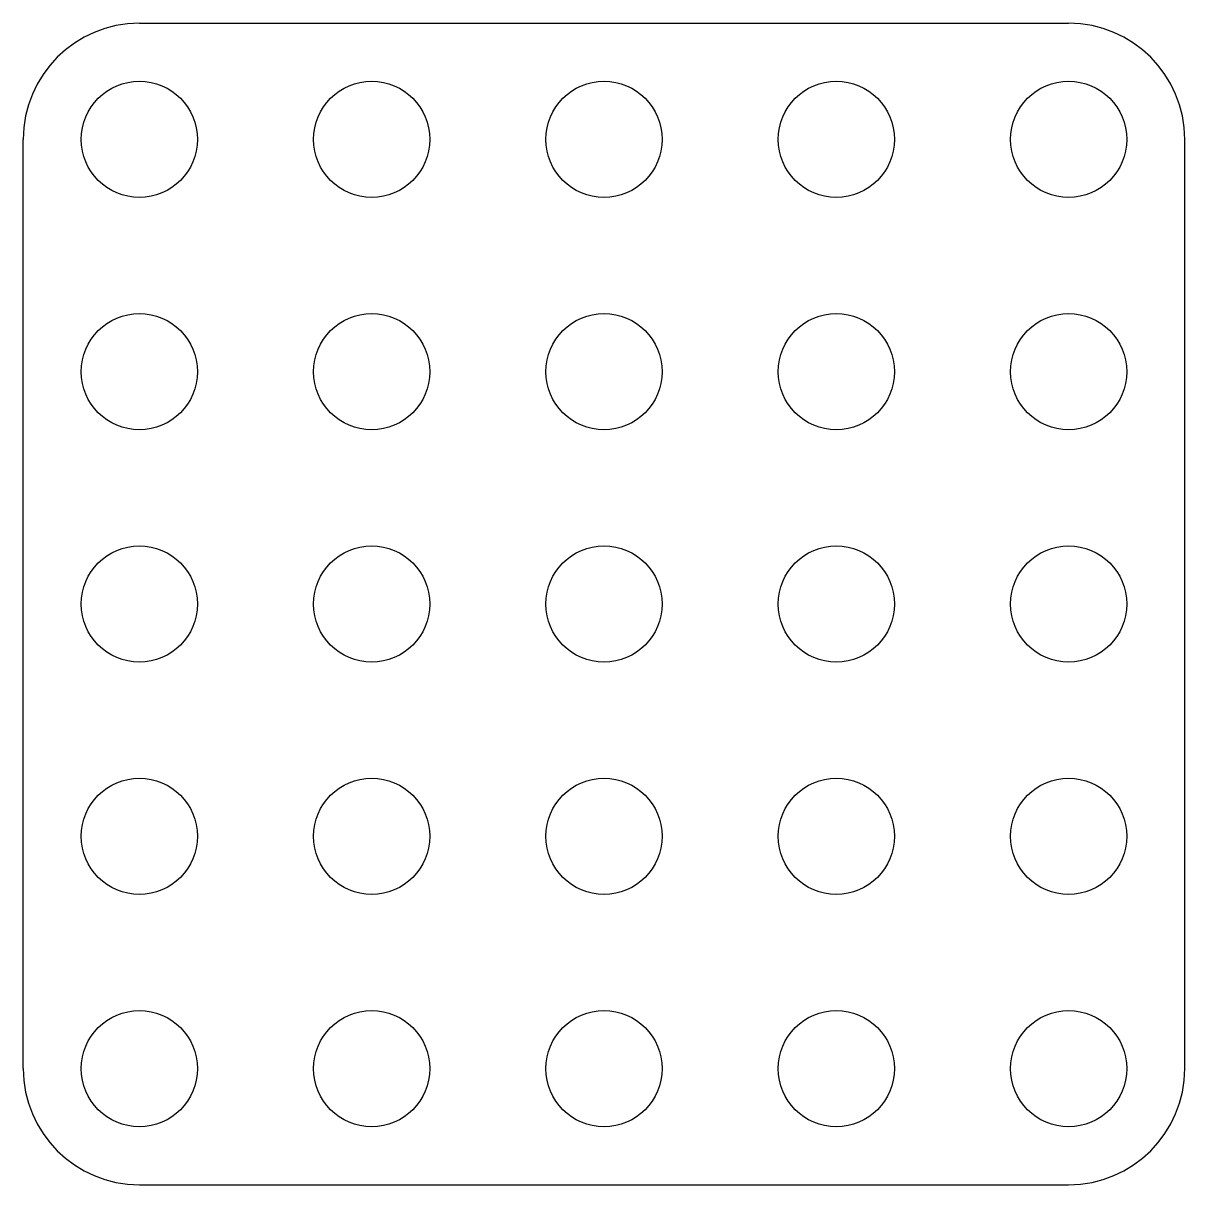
# Model space of a CAD drawing. Header units: millimetres. Extents: x -75 to 75, y -75 to 75.
import ezdxf

# ---------------------------------------------------------------- set-up
doc = ezdxf.new("R2010")
doc.units = ezdxf.units.MM

msp = doc.modelspace()

# ---------------------------------------------------------------- linework, layer by layer
at = {"color": 7, "linetype": 'Continuous', "lineweight": 25}
for p, q in [((-60, 75), (60, 75)), ((-75, -60), (-75, 60)), ((75, -60), (75, 60)), ((-60, -75), (60, -75))]:
    msp.add_line(p, q, dxfattribs=at)
for centre in [(-60, 60), (-30, 60), (0, 60), (30, 60), (60, 60), (-60, 30), (-30, 30), (0, 30), (30, 30), (60, 30), (-60, 0), (0, 0), (30, 0), (60, 0), (-30, 0), (-60, -30), (-30, -30), (0, -30), (30, -30), (60, -30), (-60, -60), (-30, -60), (0, -60), (30, -60), (60, -60)]:
    msp.add_circle(centre, 7.5, dxfattribs=at)
for centre, start, end in [((-60, 60), 90, 180), ((60, 60), 0, 90), ((60, -60), 270, 0), ((-60, -60), 180, 270)]:
    msp.add_arc(centre, 15, start, end, dxfattribs=at)

doc.saveas('drawing.dxf')
